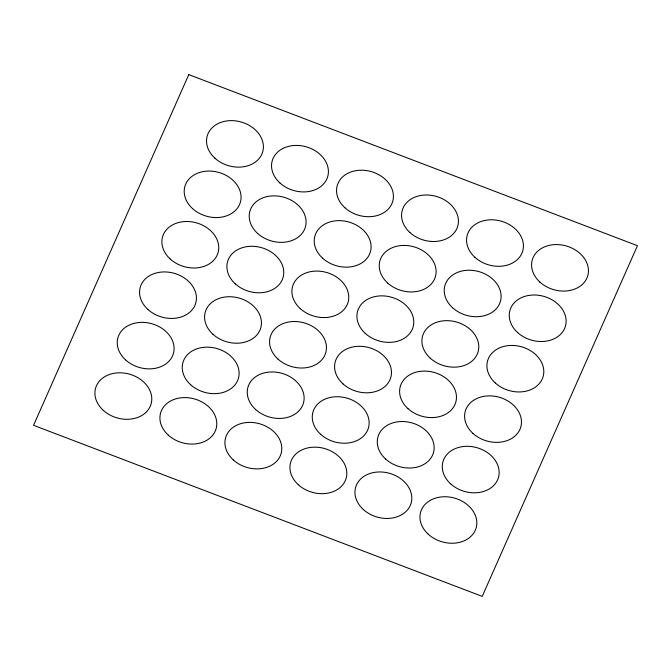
<?xml version="1.0" encoding="UTF-8"?>
<svg xmlns="http://www.w3.org/2000/svg" width="671" height="671" viewBox="0 0 671 671"><rect width="100%" height="100%" fill="white"/><g stroke="black" fill="none" stroke-linecap="round" stroke-linejoin="round"><path stroke-width="1.01" d="M188.777 74.615L33.55 425.305L482.223 596.385L637.45 245.695L188.777 74.615M103.284 410.342A28.853 22.739 15.9 0 0 150.832 404.789A28.853 22.739 15.9 0 0 115.915 373.017A28.853 22.739 15.9 0 0 103.284 410.342M168.295 435.127A28.853 22.739 15.9 0 0 215.844 429.583A28.853 22.739 15.9 0 0 180.927 397.802A28.853 22.739 15.9 0 0 168.295 435.127M233.298 459.92A28.853 22.739 15.9 0 0 280.855 454.368A28.853 22.739 15.9 0 0 245.938 422.596A28.853 22.739 15.9 0 0 233.298 459.92M298.31 484.705A28.853 22.739 15.9 0 0 345.867 479.161A28.853 22.739 15.9 0 0 310.941 447.381A28.853 22.739 15.9 0 0 298.31 484.705M363.321 509.49A28.853 22.739 15.9 0 0 410.87 503.946A28.853 22.739 15.9 0 0 375.953 472.174A28.853 22.739 15.9 0 0 363.321 509.49M428.333 534.284A28.853 22.739 15.9 0 0 475.882 528.731A28.853 22.739 15.9 0 0 440.964 496.959A28.853 22.739 15.9 0 0 428.333 534.284M125.603 359.908A28.853 22.739 15.9 0 0 173.16 354.355A28.853 22.739 15.9 0 0 138.243 322.583A28.853 22.739 15.9 0 0 125.603 359.908M190.614 384.693A28.853 22.739 15.9 0 0 238.171 379.149A28.853 22.739 15.9 0 0 203.246 347.377A28.853 22.739 15.9 0 0 190.614 384.693M255.626 409.486A28.853 22.739 15.9 0 0 303.175 403.934A28.853 22.739 15.9 0 0 268.257 372.162A28.853 22.739 15.9 0 0 255.626 409.486M320.637 434.271A28.853 22.739 15.9 0 0 368.186 428.727A28.853 22.739 15.9 0 0 333.269 396.947A28.853 22.739 15.9 0 0 320.637 434.271M385.64 459.056A28.853 22.739 15.9 0 0 433.198 453.512A28.853 22.739 15.9 0 0 398.28 421.74A28.853 22.739 15.9 0 0 385.64 459.056M450.652 483.85A28.853 22.739 15.9 0 0 498.209 478.297A28.853 22.739 15.9 0 0 463.284 446.525A28.853 22.739 15.9 0 0 450.652 483.85M147.93 309.474A28.853 22.739 15.9 0 0 195.479 303.929A28.853 22.739 15.9 0 0 160.562 272.149A28.853 22.739 15.9 0 0 147.93 309.474M212.942 334.259A28.853 22.739 15.9 0 0 260.491 328.715A28.853 22.739 15.9 0 0 225.573 296.943A28.853 22.739 15.9 0 0 212.942 334.259M277.945 359.052A28.853 22.739 15.9 0 0 325.502 353.5A28.853 22.739 15.9 0 0 290.585 321.728A28.853 22.739 15.9 0 0 277.945 359.052M342.956 383.837A28.853 22.739 15.9 0 0 390.514 378.293A28.853 22.739 15.9 0 0 355.588 346.513A28.853 22.739 15.9 0 0 342.956 383.837M407.968 408.622A28.853 22.739 15.9 0 0 455.517 403.078A28.853 22.739 15.9 0 0 420.6 371.306A28.853 22.739 15.9 0 0 407.968 408.622M472.98 433.416A28.853 22.739 15.9 0 0 520.528 427.863A28.853 22.739 15.9 0 0 485.611 396.091A28.853 22.739 15.9 0 0 472.98 433.416M170.249 259.04A28.853 22.739 15.9 0 0 217.807 253.495A28.853 22.739 15.9 0 0 182.889 221.715A28.853 22.739 15.9 0 0 170.249 259.04M235.261 283.825A28.853 22.739 15.9 0 0 282.818 278.28A28.853 22.739 15.9 0 0 247.893 246.509A28.853 22.739 15.9 0 0 235.261 283.825M300.272 308.618A28.853 22.739 15.9 0 0 347.821 303.066A28.853 22.739 15.9 0 0 312.904 271.294A28.853 22.739 15.9 0 0 300.272 308.618M365.284 333.403A28.853 22.739 15.9 0 0 412.833 327.859A28.853 22.739 15.9 0 0 377.916 296.079A28.853 22.739 15.9 0 0 365.284 333.403M430.287 358.197A28.853 22.739 15.9 0 0 477.844 352.644A28.853 22.739 15.9 0 0 442.927 320.872A28.853 22.739 15.9 0 0 430.287 358.197M495.299 382.982A28.853 22.739 15.9 0 0 542.856 377.438A28.853 22.739 15.9 0 0 507.93 345.657A28.853 22.739 15.9 0 0 495.299 382.982M192.577 208.606A28.853 22.739 15.9 0 0 240.126 203.061A28.853 22.739 15.9 0 0 205.209 171.281A28.853 22.739 15.9 0 0 192.577 208.606M257.58 233.391A28.853 22.739 15.9 0 0 305.137 227.846A28.853 22.739 15.9 0 0 270.22 196.075A28.853 22.739 15.9 0 0 257.58 233.391M322.592 258.184A28.853 22.739 15.9 0 0 370.149 252.631A28.853 22.739 15.9 0 0 335.232 220.86A28.853 22.739 15.9 0 0 322.592 258.184M387.603 282.969A28.853 22.739 15.9 0 0 435.16 277.425A28.853 22.739 15.9 0 0 400.235 245.653A28.853 22.739 15.9 0 0 387.603 282.969M452.615 307.763A28.853 22.739 15.9 0 0 500.163 302.21A28.853 22.739 15.9 0 0 465.246 270.438A28.853 22.739 15.9 0 0 452.615 307.763M517.626 332.548A28.853 22.739 15.9 0 0 565.175 327.003A28.853 22.739 15.9 0 0 530.258 295.223A28.853 22.739 15.9 0 0 517.626 332.548M214.896 158.171A28.853 22.739 15.9 0 0 262.453 152.627A28.853 22.739 15.9 0 0 227.536 120.847A28.853 22.739 15.9 0 0 214.896 158.171M279.908 182.957A28.853 22.739 15.9 0 0 327.465 177.412A28.853 22.739 15.9 0 0 292.539 145.641A28.853 22.739 15.9 0 0 279.908 182.957M344.919 207.75A28.853 22.739 15.9 0 0 392.468 202.197A28.853 22.739 15.9 0 0 357.551 170.426A28.853 22.739 15.9 0 0 344.919 207.75M409.922 232.535A28.853 22.739 15.9 0 0 457.479 226.991A28.853 22.739 15.9 0 0 422.562 195.219A28.853 22.739 15.9 0 0 409.922 232.535M474.934 257.329A28.853 22.739 15.9 0 0 522.491 251.776A28.853 22.739 15.9 0 0 487.574 220.004A28.853 22.739 15.9 0 0 474.934 257.329M539.945 282.114A28.853 22.739 15.9 0 0 587.502 276.569A28.853 22.739 15.9 0 0 552.577 244.789A28.853 22.739 15.9 0 0 539.945 282.114"/></g></svg>
